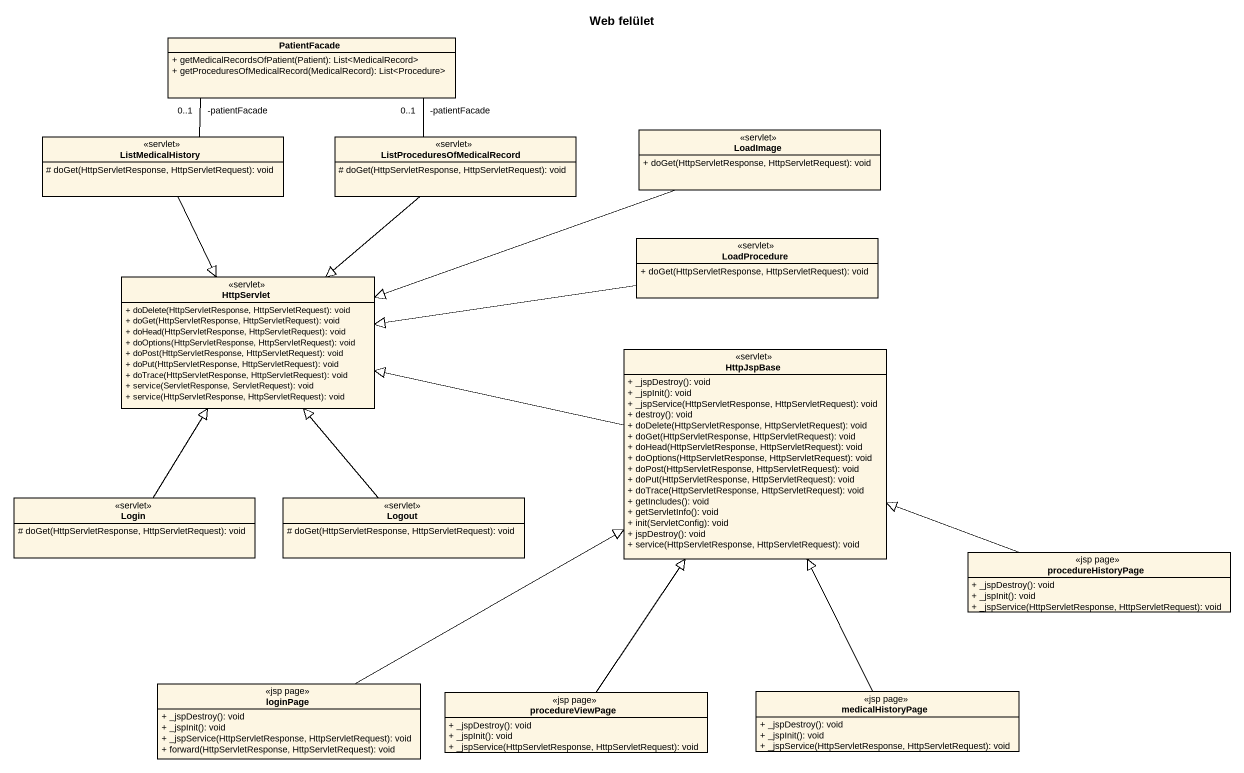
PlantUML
@startuml
title Web felület
hide circle
hide empty members
skinparam classAttributeIconSize 0
class PatientFacade {
  + getMedicalRecordsOfPatient(Patient): List<MedicalRecord>
  + getProceduresOfMedicalRecord(MedicalRecord): List<Procedure>
}
class ListMedicalHistory <<servlet>> {
  # doGet(HttpServletResponse, HttpServletRequest): void
}
class "ListProceduresOfMedicalRecord" as ListProceduresOfMedicalRecor <<servlet>> {
  # doGet(HttpServletResponse, HttpServletRequest): void
}
class LoadImage <<servlet>> {
  + doGet(HttpServletResponse, HttpServletRequest): void
}
class LoadProcedure <<servlet>> {
  + doGet(HttpServletResponse, HttpServletRequest): void
}
class HttpServlet <<servlet>> {
  + doDelete(HttpServletResponse, HttpServletRequest): void
  + doGet(HttpServletResponse, HttpServletRequest): void
  + doHead(HttpServletResponse, HttpServletRequest): void
  + doOptions(HttpServletResponse, HttpServletRequest): void
  + doPost(HttpServletResponse, HttpServletRequest): void
  + doPut(HttpServletResponse, HttpServletRequest): void
  + doTrace(HttpServletResponse, HttpServletRequest): void
  + service(ServletResponse, ServletRequest): void
  + service(HttpServletResponse, HttpServletRequest): void
}
class HttpJspBase <<servlet>> {
  + _jspDestroy(): void
  + _jspInit(): void
  + _jspService(HttpServletResponse, HttpServletRequest): void
  + destroy(): void
  + doDelete(HttpServletResponse, HttpServletRequest): void
  + doGet(HttpServletResponse, HttpServletRequest): void
  + doHead(HttpServletResponse, HttpServletRequest): void
  + doOptions(HttpServletResponse, HttpServletRequest): void
  + doPost(HttpServletResponse, HttpServletRequest): void
  + doPut(HttpServletResponse, HttpServletRequest): void
  + doTrace(HttpServletResponse, HttpServletRequest): void
  + getIncludes(): void
  + getServletInfo(): void
  + init(ServletConfig): void
  + jspDestroy(): void
  + service(HttpServletResponse, HttpServletRequest): void
}
class Login <<servlet>> {
  # doGet(HttpServletResponse, HttpServletRequest): void
}
class Logout <<servlet>> {
  # doGet(HttpServletResponse, HttpServletRequest): void
}
class procedureHistoryPage <<jsp page>> {
  + _jspDestroy(): void
  + _jspInit(): void
  + _jspService(HttpServletResponse, HttpServletRequest): void
}
class loginPage <<jsp page>> {
  + _jspDestroy(): void
  + _jspInit(): void
  + _jspService(HttpServletResponse, HttpServletRequest): void
  + forward(HttpServletResponse, HttpServletRequest): void
}
class procedureViewPage <<jsp page>> {
  + _jspDestroy(): void
  + _jspInit(): void
  + _jspService(HttpServletResponse, HttpServletRequest): void
}
class medicalHistoryPage <<jsp page>> {
  + _jspDestroy(): void
  + _jspInit(): void
  + _jspService(HttpServletResponse, HttpServletRequest): void
}
ListMedicalHistory -up- "-patientFacade\n0..1" PatientFacade
ListMedicalHistory --|> HttpServlet
ListProceduresOfMedicalRecor -up- "-patientFacade\n0..1" PatientFacade
ListProceduresOfMedicalRecor --|> HttpServlet
LoadImage -left-|> HttpServlet
LoadProcedure -left-|> HttpServlet
HttpJspBase -left-|> HttpServlet
Login -up-|> HttpServlet
Logout -up-|> HttpServlet
procedureHistoryPage -left-|> HttpJspBase
loginPage -right-|> HttpJspBase
procedureViewPage -up-|> HttpJspBase
medicalHistoryPage -up-|> HttpJspBase
@enduml
